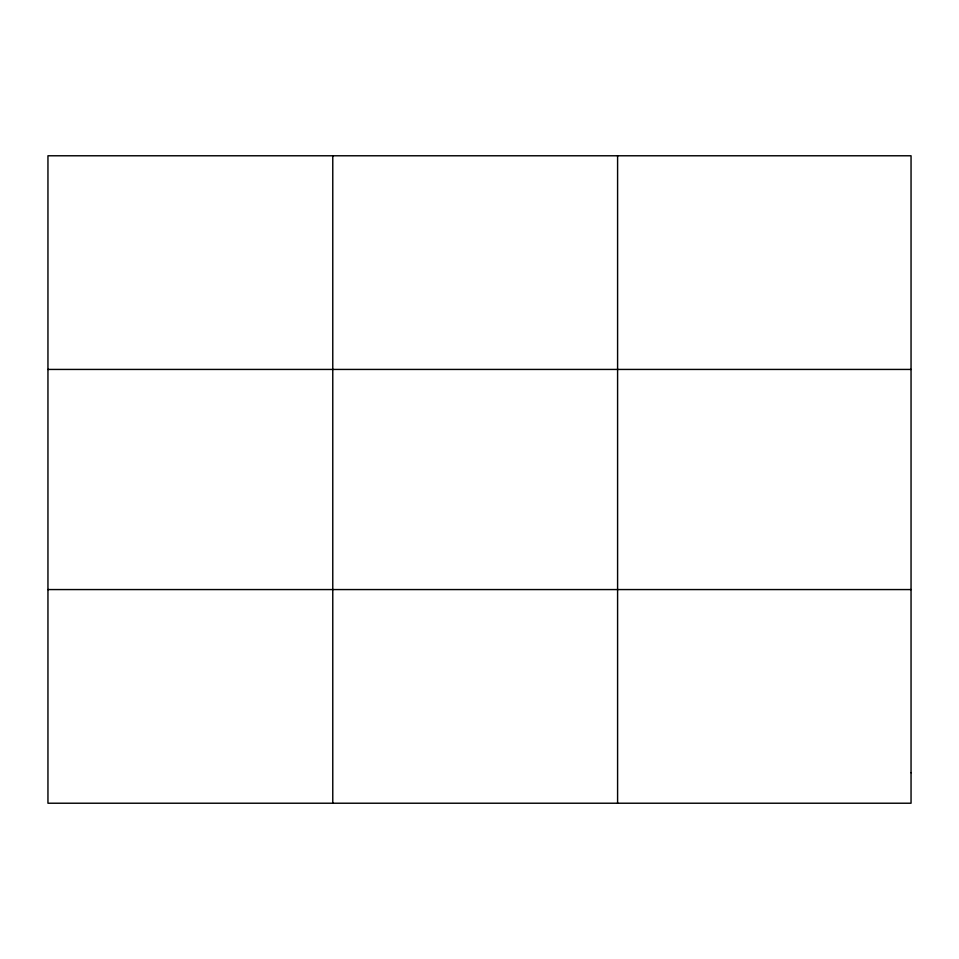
<?xml version="1.0" encoding="UTF-8"?>
<svg xmlns="http://www.w3.org/2000/svg" width="959" height="959" viewBox="0 0 959 959"><rect width="100%" height="100%" fill="white"/><g stroke="black" fill="none" stroke-linecap="round" stroke-linejoin="round"><path stroke-width="1.44" d="M332.773 803.222L332.773 155.778M617.596 803.222L617.596 155.778M47.95 369.431L911.05 369.431M47.95 589.569L911.05 589.569M911.05 772.702L911.05 803.222L47.95 803.222L47.95 155.778L911.05 155.778L911.05 772.702"/></g></svg>
